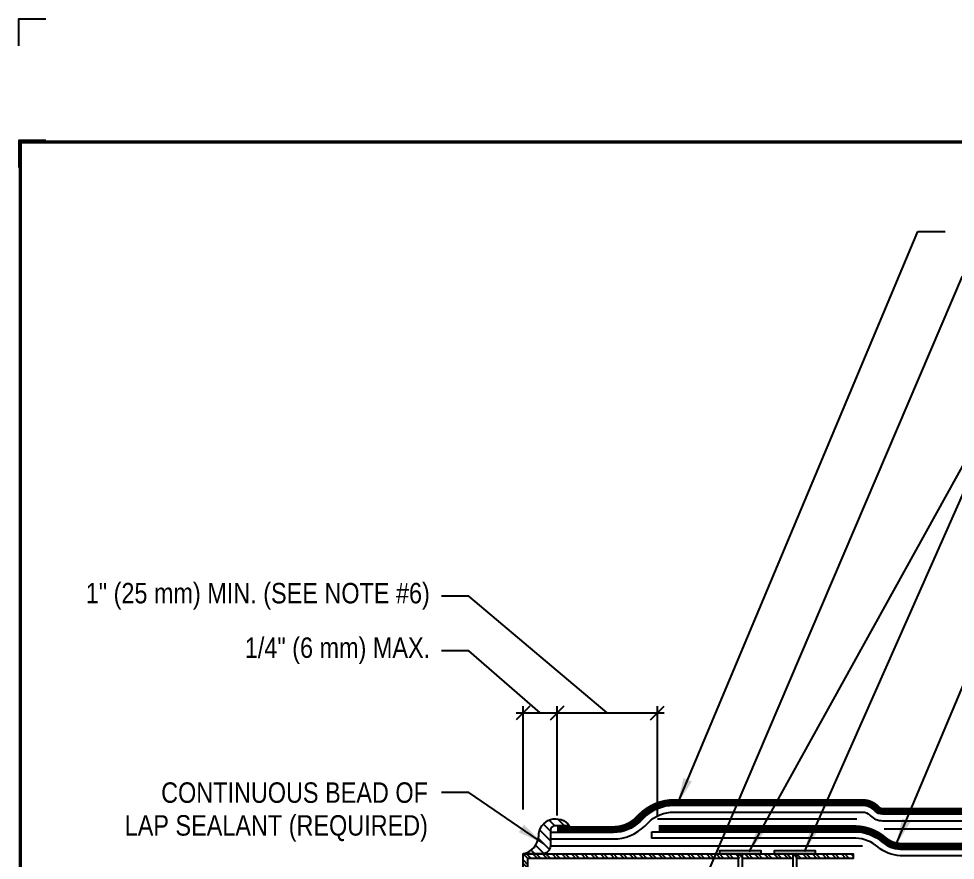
# Model space of a CAD drawing. Header units: inches. Extents: x 143.4 to 163.5, y -49.1 to -32.3.
# Drawn here: x 143.45 to 152.03, y -40.06 to -32.35 of the extents above; entities that cross this region are included whole.
import ezdxf
from ezdxf.enums import TextEntityAlignment as Align

# ---------------------------------------------------------------- set-up
doc = ezdxf.new("R2010")
doc.units = ezdxf.units.IN
doc.header["$MEASUREMENT"] = 0
doc.linetypes.add('HIDDEN', pattern=[0.375, 0.25, -0.125])
doc.layers.get('0').update_dxf_attribs({"linetype": 'CONTINUOUS'})
doc.layers.get('DEFPOINTS').update_dxf_attribs({"linetype": 'CONTINUOUS'})
for name, color, linetype in [('FSBP-ACCESSORY-FIRESTONE', 7, 'CONTINUOUS'), ('FSBP-ACCESSORY-OTHER', 7, 'CONTINUOUS'), ('FSBP-ADHESIVE', 1, 'HIDDEN'), ('FSBP-ANNO-NOTE', 7, 'CONTINUOUS'), ('FSBP-MEMBRANE', 7, 'CONTINUOUS'), ('FSBP-SEALANTS', 1, 'CONTINUOUS'), ('FSBP-TTLB-BORDER', 7, 'CONTINUOUS'), ('FSBP-TTLB-TEXT', 7, 'CONTINUOUS')]:
    doc.layers.add(name, color=color, linetype=linetype)
doc.styles.add('FSBP_ARIAL', font='arial.ttf')
doc.styles.add('FSBP_ARIAL_BOLD', font='')
doc.styles.add('FSBP_ARIAL_NAR', font='ARIALN.TTF')
doc.styles.get('FSBP_ARIAL_BOLD').set_extended_font_data('Arial Black')
doc.linetypes.add('ZIGZAG', pattern='A,0.0001,-0.2,[131,ltypeshp.shx,S=0.2,R=0,X=-0.2,Y=0],-0.4,[131,ltypeshp.shx,S=0.2,R=180,X=0.2,Y=0],-0.2', length=0.8001)
doc.dimstyles.new('FSBP-DIM', dxfattribs={"dimtxt": 0.1875, "dimasz": 0.125, "dimexe": 0.0625, "dimexo": 0.125, "dimgap": 0.125, "dimtad": 0, "dimdec": 0, "dimzin": 1, "dimdsep": 46, "dimlunit": 4, "dimtxsty": 'FSBP_ARIAL_NAR', "dimblk": 'OBLIQUE', "dimcen": 0.09375, "dimdle": 0.0625, "dimclrd": 256, "dimclre": 256, "dimclrt": 256, "dimadec": 0, "dimazin": 0, "dimtfac": 1, "dimtdec": 0, "dimtmove": 1, "dimatfit": 3, "dimfxl": 1, "dimtolj": 1, "dimtzin": 0, "dimlwd": -1, "dimlwe": -1, "dimarcsym": 0})
doc.dimstyles.new('FSBP-LEADER', dxfattribs={"dimtxt": 0.1875, "dimasz": 0.25, "dimexe": 0.0625, "dimexo": 0.125, "dimgap": 0.125, "dimtad": 0, "dimtih": 1, "dimtoh": 1, "dimdec": 4, "dimzin": 0, "dimdsep": 46, "dimlunit": 4, "dimtxsty": 'FSBP_ARIAL_NAR', "dimcen": 0.09375, "dimclrd": 256, "dimclre": 256, "dimclrt": 256, "dimadec": 0, "dimazin": 0, "dimtfac": 1, "dimtdec": 4, "dimtofl": 0, "dimtmove": 0, "dimatfit": 3, "dimfxl": 1, "dimtolj": 1, "dimtzin": 0, "dimlwd": -1, "dimlwe": -1, "dimarcsym": 0})
pattern_1 = [(135, (0, 0), (-0.04419417382415922, -0.04419417382415922), []), (135, (-0.03125, 1.913447427847464e-18), (-0.04419417382415922, -0.04419417382415922), [])]

# ---------------------------------------------------------------- blocks, each defined once
blk = doc.blocks.new('TTLB-EPDM_1')
at = {"layer": 'DEFPOINTS', "linetype": 'Continuous', "ltscale": 1.75}
blk.add_lwpolyline([(-0.015625, 13.88083333333333), (-0.015625, 14.13083333333333), (0.234375, 14.13083333333333)], dxfattribs=at)
at = {"layer": 'DEFPOINTS', "color": 1}
blk.add_lwpolyline([(0.234375, 13.015625), (-0.015625, 13.015625), (-0.015625, 12.765625)], dxfattribs=at)
at = {"layer": 'FSBP-TTLB-BORDER', "const_width": 0.03125}
blk.add_lwpolyline([(20, 0), (20, 13), (0, 13), (0, 0)], dxfattribs=at)
at = {"layer": 'FSBP-TTLB-TEXT'}
for tag, height, style, p in [('MAXIMUM_WARRANTY', 0.1875, 'FSBP_ARIAL_BOLD', (18.03987100774941, 0.2240244307510579)), ('ACCPT_SYSTEMS', 0.21875, 'FSBP_ARIAL', (12.49438170418193, -1.125))]:
    blk.add_attdef(tag, text='', height=height, dxfattribs=dict(at, style=style)).set_placement(p, align=Align.MIDDLE_LEFT)
for tag, height, style, p in [('DETAIL_DESCP_LINE_1', 0.21875, 'FSBP_ARIAL_BOLD', (10.33118450231211, -0.3736318192489421)), ('ISSUE_REV_DATE', 0.21875, 'FSBP_ARIAL', (16.84069633627263, -0.7282559425942452)), ('DETAIL_NUMBER', 0.4375, 'FSBP_ARIAL', (18.91941590748775, -0.8931630692489421))]:
    blk.add_attdef(tag, text='', height=height, dxfattribs=dict(at, style=style)).set_placement(p, align=Align.MIDDLE_CENTER)
blk = doc.blocks.new('_OBLIQUE')
at = {"color": 0, "linetype": 'ByBlock'}
blk.add_line((-0.5, -0.5), (0.5, 0.5), dxfattribs=at)
blk = doc.blocks.new('*D6')
at = {"layer": 'DEFPOINTS', "color": 0, "transparency": 16777216}
for p in [(148.3839684271635, -38.71291191351993), (148.0714684271634, -39.72429033846313), (148.3839684271635, -39.77833446404351)]:
    blk.add_point(p, dxfattribs=at)
at = {"layer": 'FSBP-ANNO-NOTE', "transparency": 16777216}
for p, q in [((147.5738034968241, -38.14209692883307), (147.3238034968241, -38.14209692883307)), ((148.2277184271635, -38.71291191351993), (147.5738034968241, -38.14209692883307)), ((148.0089684271634, -38.71291191351993), (148.4464684271635, -38.71291191351993)), ((148.0714684271634, -39.59929033846313), (148.0714684271634, -38.65041191351993)), ((148.3839684271635, -39.65333446404351), (148.3839684271635, -38.65041191351993))]:
    blk.add_line(p, q, dxfattribs=at)
at = {"layer": 'FSBP-ANNO-NOTE', "transparency": 16777216, "xscale": 0.125, "yscale": 0.125, "zscale": 0.125, "rotation": 180}
blk.add_blockref('_OBLIQUE', (148.0714684271634, -38.71291191351993), dxfattribs=at)
at = {"layer": 'FSBP-ANNO-NOTE', "transparency": 16777216, "xscale": 0.125, "yscale": 0.125, "zscale": 0.125}
blk.add_blockref('_OBLIQUE', (148.3839684271635, -38.71291191351993), dxfattribs=at)
at = {"layer": 'FSBP-ANNO-NOTE', "transparency": 16777216, "insert": (146.3697618870015, -38.14209692883307), "char_height": 0.1875, "attachment_point": 5, "style": 'FSBP_ARIAL_NAR'}
blk.add_mtext('\\A1;1/4" (6 mm) MAX.', dxfattribs=at)
blk = doc.blocks.new('*D5')
at = {"layer": 'DEFPOINTS', "color": 0, "transparency": 16777216}
for p in [(149.3028174856154, -38.71291191351993), (148.3839684271635, -39.77833446404351), (149.3028174856154, -39.77833446404351)]:
    blk.add_point(p, dxfattribs=at)
at = {"layer": 'FSBP-ANNO-NOTE', "transparency": 16777216}
for p, q in [((147.5738034968241, -37.64209692883307), (147.3238034968241, -37.64209692883307)), ((148.8433929563895, -38.71291191351993), (147.5738034968241, -37.64209692883307)), ((148.3214684271635, -38.71291191351993), (149.3653174856154, -38.71291191351993)), ((148.3839684271635, -39.65333446404351), (148.3839684271635, -38.65041191351993)), ((149.3028174856154, -39.65333446404351), (149.3028174856154, -38.65041191351993))]:
    blk.add_line(p, q, dxfattribs=at)
at = {"layer": 'FSBP-ANNO-NOTE', "transparency": 16777216, "xscale": 0.125, "yscale": 0.125, "zscale": 0.125, "rotation": 180}
blk.add_blockref('_OBLIQUE', (148.3839684271635, -38.71291191351993), dxfattribs=at)
at = {"layer": 'FSBP-ANNO-NOTE', "transparency": 16777216, "xscale": 0.125, "yscale": 0.125, "zscale": 0.125}
blk.add_blockref('_OBLIQUE', (149.3028174856154, -38.71291191351993), dxfattribs=at)
at = {"layer": 'FSBP-ANNO-NOTE', "transparency": 16777216, "insert": (145.6390746427995, -37.64209692883307), "char_height": 0.1875, "attachment_point": 5, "style": 'FSBP_ARIAL_NAR'}
blk.add_mtext('\\A1;1" (25 mm) MIN. (SEE NOTE #6)', dxfattribs=at)

msp = doc.modelspace()

# ---------------------------------------------------------------- hatches: boundary and pattern name
at = {"layer": 'FSBP-ACCESSORY-FIRESTONE'}
h = msp.add_hatch(dxfattribs=at)
h.set_pattern_fill('STEEL', color=256, scale=0.5, angle=90, style=0)
h.set_pattern_definition(pattern_1)
edge = h.paths.add_edge_path()
edge.add_line((150.0481748645911, -40.04636284558811), (148.1125219951866, -40.04636284558811))
edge.add_line((148.1125219951866, -40.04636284558811), (148.1125219951866, -43.2778578806701))
edge.add_line((148.1125219951866, -43.2778578806701), (147.8097301255548, -43.80230878299142))
edge.add_arc((147.8464041390562, -43.82600327414426), 0.04366248020084002, 147.1341467393591, 306.5253337986123)
edge.add_line((147.8723910937048, -43.86109017149042), (148.2160105996896, -43.51747066550524))
edge.add_line((148.2160105996896, -43.51747066550524), (148.2450398560307, -43.54649992184632))
edge.add_line((148.2450398560307, -43.54649992184632), (147.8996241150502, -43.89191566282712))
edge.add_arc((147.8464041390561, -43.82600327414426), 0.0847160482240098, 147.9426728200525, 308.91862372048536, ccw=False)
edge.add_line((147.7746058088684, -43.78103874802711), (148.0714684271634, -43.26685761027186))
edge.add_line((148.0714684271634, -43.26685761027186), (148.0714684271634, -40.00530927756493))
edge.add_line((148.0714684271634, -40.00530927756493), (151.0981692599867, -40.00530927756493))
edge.add_line((151.0981692599867, -40.00530927756493), (151.0981692599868, -40.04636284558813))
edge.add_line((151.0981692599868, -40.04636284558813), (150.5788218751917, -40.04636284558813))
h = msp.add_hatch(dxfattribs=at)
h.set_pattern_fill('STEEL', color=256, scale=0.5, angle=90, style=0)
h.set_pattern_definition(pattern_1)
h.paths.add_polyline_path([(150.5475718751917, -40.00530927756493), (150.3756968751917, -40.00530927756493), (150.0794248645911, -40.00530927756493), (150.079424864591, -40.04636284558811), (150.5475718751917, -40.04636284558811)])
at = {"layer": 'FSBP-SEALANTS'}
h = msp.add_hatch(dxfattribs=at)
h.set_pattern_fill('ANSI31', color=256, scale=0.5, angle=90, style=0)
h.set_pattern_definition([(135, (42.58032997242836, -36.05460100105183), (-0.04419417382415922, -0.04419417382415922), [])])
edge = h.paths.add_edge_path()
edge.add_line((148.4969081305122, -39.74767937329031), (148.3631350938302, -39.74767937329031))
edge.add_arc((148.3631350938302, -39.78934603995697), 0.04166666666665719, 90, 180.0000000000098)
edge.add_line((148.3214684271635, -39.78934603995697), (148.3214684271635, -39.92986592255974))
edge.add_arc((148.2445627239874, -39.92865996660686), 0.0769151578739478, 265.20632745843903, 359.1016202837642, ccw=False)
edge.add_line((148.2381350938302, -40.00530608249893), (148.0735683481635, -40.00530608249893))
edge.add_arc((148.0327510631718, -39.82707289786854), 0.1828472555374663, 282.8989115099949, 356.3174333857262)
edge.add_arc((148.3707546537152, -39.83865252382301), 0.1555339635765122, 35.796532213804824, 180.0605655520253, ccw=False)

# ---------------------------------------------------------------- linework, layer by layer
at = {"layer": 'FSBP-ACCESSORY-FIRESTONE'}
msp.add_lwpolyline([(150.0481748645911, -40.04636284558811), (148.1125219951866, -40.04636284558811), (148.1125219951866, -43.2778578806701), (147.8097301255548, -43.80230878299142, 0.8345828675663918), (147.8723910937048, -43.86109017149042), (148.2160105996896, -43.51747066550524), (148.2450398560307, -43.54649992184632), (147.8996241150502, -43.89191566282712, -0.8463823686111811), (147.7746058088684, -43.78103874802711), (148.0714684271634, -43.26685761027186), (148.0714684271634, -40.00530927756493), (151.0981692599867, -40.00530927756493), (151.0981692599868, -40.04636284558813), (150.5788218751917, -40.04636284558813)], format="xyb", dxfattribs=at)
msp.add_lwpolyline([(150.5475718751917, -40.04636284558811), (150.0794248645911, -40.04636284558811)], dxfattribs=at)
at = {"layer": 'FSBP-ACCESSORY-OTHER'}
for points in [[(150.2512998645911, -40.00530927756493), (149.8762998645911, -40.00530927756493), (149.8762998645911, -39.97405927756493), (150.2512998645911, -39.97405927756488)], [(150.7506968751917, -40.00530927756493), (150.3756968751917, -40.00530927756493), (150.3756968751917, -39.97405927756493), (150.7506968751917, -39.97405927756488)]]:
    msp.add_lwpolyline(points, close=True, dxfattribs=at)
for points in [[(150.0794248645911, -40.00530927756493), (150.0794248645911, -41.57260441814991), (150.0637998645911, -41.82260441814991), (150.0481748645911, -41.57260441814991), (150.0481748645911, -40.00530927756493)], [(150.5788218751917, -40.00530927756493), (150.5788218751917, -41.5726260392746), (150.5631968751917, -41.8226260392746), (150.5475718751917, -41.5726260392746), (150.5475718751917, -40.00530927756493)]]:
    msp.add_lwpolyline(points, dxfattribs=at)
at = {"layer": 'FSBP-ADHESIVE', "linetype": 'ZIGZAG', "ltscale": 0.17}
for p, q in [((149.3028174856154, -39.68458446404351), (151.1317190728286, -39.68458446404352)), ((151.3836731315259, -39.77596844547109), (154.3488383090667, -39.77596844547109)), ((148.3214684271635, -39.93208446404348), (151.1834957681253, -39.93208446404351))]:
    msp.add_line(p, q, dxfattribs=at)
at = {"layer": 'FSBP-MEMBRANE', "linetype": 'Continuous', "const_width": 0.06}
msp.add_lwpolyline([(157.1585963111593, -39.85833446404354), (154.6832677268526, -39.85833446404352, -0.198912367379657), (154.4605290907788, -39.76607310011727), (154.4326990048889, -39.73824301422738, 0.1989123673796558), (154.1251075550728, -39.61083446404353), (151.3670491587185, -39.61083446404352, -0.1989123673797552), (151.3210872179414, -39.59179640482064), (151.3143105226448, -39.58501970952403, 0.1989123673796828), (151.1834957681253, -39.53083446404353), (149.4581475715053, -39.53083446404352, 0.1989123673796205), (149.1505561216891, -39.65824301422735), (149.1227260357992, -39.6860731001173, -0.1989123673796091), (148.8999873997254, -39.77833446404354), (148.3839684271635, -39.77833446404351)], format="xyb", dxfattribs=at)
at = {"layer": 'FSBP-MEMBRANE', "linetype": 'Continuous'}
msp.add_lwpolyline([(154.1251075550728, -39.64083446404352), (151.3670491587185, -39.64083446404352, -0.1989123673797181), (151.2998740145058, -39.61300960825623), (151.2930973192092, -39.60623291295963, 0.1989123673796886), (151.1834957681253, -39.56083446404352), (149.4581475715053, -39.56083446404352, 0.1989123673796173), (149.1717693251248, -39.67945621766292), (149.1439392392348, -39.7072863035529, -0.1989123673796153), (148.8999873997254, -39.80833446404353), (148.3214684271635, -39.80833446404351), (148.3214684271635, -39.86833446404351), (148.8999873997255, -39.86833446404353, 0.1989123673796179), (149.186365646106, -39.7497127104241), (149.214195731996, -39.72188262453412, -0.198912367379619), (149.4581475715053, -39.62083446404352), (151.1834957681253, -39.62083446404353, -0.1989123673797157), (151.250670912338, -39.64865931983081), (151.2574476076346, -39.65543601512742, 0.19891236737969), (151.3670491587185, -39.70083446404352), (154.1251075550728, -39.70083446404352, -0.1989123673796599)], format="xyb", dxfattribs=at)
at = {"layer": 'FSBP-MEMBRANE', "const_width": 0.06}
msp.add_lwpolyline([(154.3039534729435, -39.93137948246469), (151.5300890809304, -39.93137948246471, -0.1696533326793511), (151.3841730730825, -39.8733652355353, 0.1723256175910966), (151.123585998049, -39.77132315964145), (149.313228596352, -39.77132315964144)], format="xyb", dxfattribs=at)
at = {"layer": 'FSBP-MEMBRANE'}
msp.add_lwpolyline([(149.250728596352, -39.80132315964144), (151.1230980550664, -39.80132315964144, -0.1720137752385181), (151.3645151875402, -39.89602726404123, 0.1702806065094326), (151.5294730612768, -39.9613794824647), (154.3664534729435, -39.9613794824647), (154.3664534729435, -40.0213794824647), (151.5283369235457, -40.0213794824647, -0.1712663737704301), (151.3251994164555, -39.94135132105307, 0.1712663737703979), (151.1220619093652, -39.86132315964144), (149.250728596352, -39.86132315964144)], format="xyb", close=True, dxfattribs=at)
at = {"layer": 'FSBP-SEALANTS'}
msp.add_lwpolyline([(148.4969081305122, -39.74767937329031), (148.3631350938302, -39.74767937329031, 0.414213562373095), (148.3214684271635, -39.78934603995697), (148.3214684271635, -39.92986592255974, -0.4342692346834011), (148.2381350938302, -40.00530608249893), (148.0735683481635, -40.00530608249893, 0.3317764823140018), (148.2152207770349, -39.83881693381426, -0.7283041986293678)], format="xyb", close=True, dxfattribs=at)

# ---------------------------------------------------------------- block references
msp.add_blockref('TTLB-EPDM_1', (143.4627011304548, -46.47737117023351))

# ---------------------------------------------------------------- texts
at = {"layer": 'FSBP-ANNO-NOTE', "style": 'FSBP_ARIAL_NAR'}
for s, p in [('CONTINUOUS BEAD OF', (147.1988034968241, -39.44287817883307)), ('LAP SEALANT (REQUIRED)', (147.1988034968241, -39.74365942883307))]:
    msp.add_text(s, height=0.1875, dxfattribs=at).set_placement(p, align=Align.MIDDLE_RIGHT)

# ---------------------------------------------------------------- dimensions: what is measured, and where the dimension line sits
at = {"layer": 'FSBP-ANNO-NOTE'}
for base, p1, p2, text, picture, middle in [((149.3028174856154, -38.71291191351993), (148.3839684271635, -39.77833446404351), (149.3028174856154, -39.77833446404351), '1" (25 mm) MIN. (SEE NOTE #6)', '*D5', (147.1988034968241, -37.64209692883307)), ((148.3839684271635, -38.71291191351993), (148.0714684271634, -39.72429033846313), (148.3839684271635, -39.77833446404351), '1/4" (6 mm) MAX.', '*D6', (147.1988034968241, -38.14209692883307))]:
    dim = msp.add_linear_dim(base=base, p1=p1, p2=p2, text=text, dimstyle='FSBP-DIM', dxfattribs=at)
    dim.commit()
    dim.dimension.update_dxf_attribs({"geometry": picture, "text_midpoint": middle, "dimtype": 160})

# ---------------------------------------------------------------- leaders
for points in [[(149.4840106602124, -39.55492468392976), (151.6923579762772, -34.29911923819068), (151.9423579762772, -34.29911923819068)], [(149.2734656068905, -41.33050140970916), (152.0995165641433, -34.70869727278386), (152.3495165641433, -34.70869727278386)], [(150.1432293405346, -39.98480834686541), (152.6883094213182, -35.3871199163763), (152.9383094213182, -35.3871199163763)], [(150.1432293405346, -39.98480834686541), (152.6883094213182, -35.3871199163763), (152.9383094213182, -35.3871199163763)], [(150.6505816122228, -39.98480834686541), (152.6883094213182, -35.3871199163763), (152.9383094213182, -35.3871199163763)], [(151.489442906961, -39.92612724004382), (153.0766870901844, -36.14853004723973), (153.3266870901844, -36.14853004723973)], [(148.2625007689226, -39.91339530668323), (147.5738034968241, -39.44287817883307), (147.3238034968241, -39.44287817883307)]]:
    msp.add_leader(points, dimstyle='FSBP-LEADER', dxfattribs=at)

doc.saveas('drawing.dxf')
